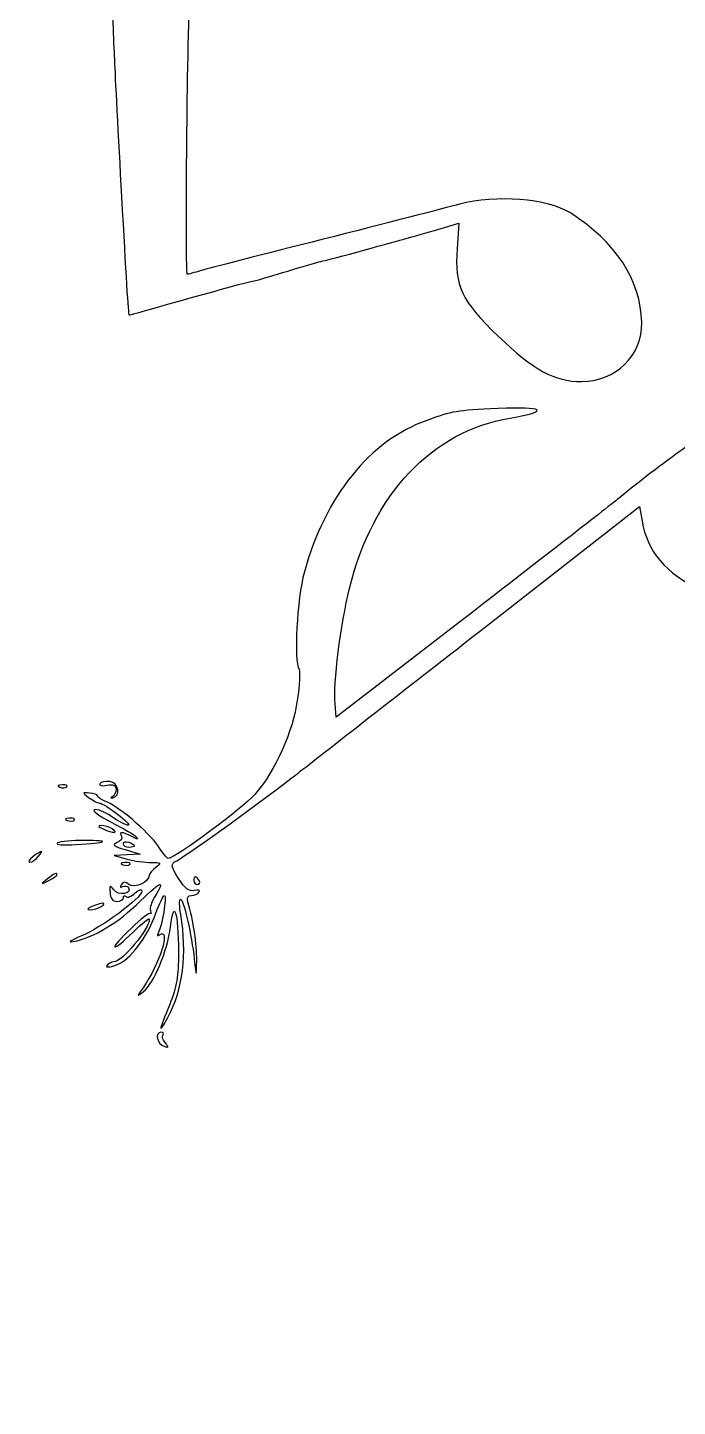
# Model space of a CAD drawing. Extents: x -605 to 778, y -197 to 423.
# Drawn here: x -604.2 to -542.3, y -13.3 to 118.3 of the extents above; entities that cross this region are included whole.
import ezdxf

# ---------------------------------------------------------------- set-up
doc = ezdxf.new("R2010")
doc.units = 0
doc.layers.add('Layer_1', color=7, linetype='CONTINUOUS')

msp = doc.modelspace()

# ---------------------------------------------------------------- linework, layer by layer
at = {"layer": 'Layer_1', "color": 7}
for points in [[(-565.421353, 98.95338), (-563.09302, 99.623657), (-563.269409, 97.189491)], [(-560.270798, 61.347268), (-545.877464, 72.60088), (-545.63052, 71.189768)], [(-562.634409, 61.876435), (-574.805242, 52.492546), (-574.911075, 53.762546)], [(-597.347742, 46.142546), (-597.347742, 46.142546)], [(-601.157742, 45.825046), (-601.157742, 45.825046)], [(-600.452186, 42.650046), (-600.452186, 42.650046)], [(-597.030242, 41.838657), (-597.030242, 41.838657)], [(-601.369409, 40.498102), (-601.369409, 40.498102)], [(-594.913575, 39.863102), (-593.502464, 39.439768), (-594.737186, 39.369213), (-595.971909, 39.298657), (-594.737186, 38.94588)], [(-594.031631, 40.21588), (-594.031631, 40.21588)], [(-603.697742, 39.192824), (-603.697742, 39.192824)], [(-595.16052, 38.416713), (-595.16052, 38.416713)], [(-602.357186, 37.04088), (-602.357186, 37.04088)], [(-588.387186, 36.899768), (-588.387186, 36.899768)], [(-598.088575, 34.430324), (-598.088575, 34.430324)], [(-591.844409, 21.836157), (-591.844409, 21.836157)]]:
    msp.add_lwpolyline(points, dxfattribs=at)
for points in [[(-596.606909, 119.661435), (-596.218853, 120.190602), (-596.148298, 119.978935), (-596.077742, 118.179768)], [(-588.986909, 94.755324), (-589.163298, 94.755324), (-589.092742, 109.536713), (-588.845798, 119.555602)], [(-596.077742, 118.179768), (-596.042464, 117.05088), (-595.971909, 115.639768), (-595.936631, 115.040046)], [(-595.936631, 115.040046), (-595.901353, 114.016991), (-595.583853, 107.84338), (-595.266353, 102.163657)], [(-595.266353, 102.163657), (-594.878298, 94.861157), (-594.631353, 90.874768), (-594.560798, 90.874768)], [(-563.057742, 101.458102), (-564.468853, 101.070046), (-570.324964, 99.553102), (-576.039964, 98.106713)], [(-552.474409, 100.611435), (-554.661631, 101.987268), (-559.565242, 102.375324), (-563.057742, 101.458102)], [(-545.665798, 90.169213), (-545.736353, 94.19088), (-548.17052, 97.895046), (-552.474409, 100.611435)], [(-568.278853, 98.141991), (-567.996631, 98.212546), (-566.691353, 98.565324), (-565.421353, 98.95338)], [(-576.039964, 98.106713), (-581.754964, 96.660324), (-587.011353, 95.319768), (-587.681631, 95.108102)], [(-572.159409, 97.04838), (-570.324964, 97.577546), (-568.561075, 98.071435), (-568.278853, 98.141991)], [(-576.251631, 95.990046), (-575.863575, 96.060602), (-573.993853, 96.554491), (-572.159409, 97.04838)], [(-563.269409, 97.189491), (-563.516353, 93.626435), (-562.881353, 92.250602), (-559.353575, 88.863935)], [(-587.681631, 95.108102), (-588.351909, 94.931713), (-588.951631, 94.755324), (-588.986909, 94.755324)], [(-582.213575, 94.226157), (-582.001909, 94.296713), (-580.767186, 94.649491), (-579.426631, 95.072824)], [(-579.426631, 95.072824), (-578.121353, 95.46088), (-576.674964, 95.884213), (-576.251631, 95.990046)], [(-586.446909, 93.132546), (-584.859409, 93.591157), (-583.236631, 94.014491), (-582.213575, 94.226157)], [(-594.560798, 90.874768), (-594.490242, 90.874768), (-593.149686, 91.262824), (-586.446909, 93.132546)], [(-551.416075, 84.524768), (-548.135242, 84.524768), (-545.595242, 87.029491), (-545.665798, 90.169213)], [(-559.353575, 88.863935), (-555.931631, 85.583102), (-553.991353, 84.524768), (-551.416075, 84.524768)], [(-528.838298, 86.994213), (-540.973853, 78.703935), (-543.619686, 76.834213), (-547.817742, 73.412268)], [(-559.353575, 81.949491), (-563.41052, 81.773102), (-563.72802, 81.702546), (-566.162186, 80.820602)], [(-558.224686, 81.032268), (-554.344131, 81.702546), (-554.943853, 82.161157), (-559.353575, 81.949491)], [(-566.162186, 80.820602), (-571.594964, 78.880324), (-575.828298, 73.588657), (-577.839131, 66.356713)], [(-573.535242, 64.769213), (-571.312742, 73.800324), (-565.668298, 79.797546), (-558.224686, 81.032268)], [(-547.817742, 73.412268), (-549.264131, 72.248102), (-555.931631, 67.062268), (-562.634409, 61.876435)], [(-545.63052, 71.189768), (-545.136631, 68.332268), (-543.443298, 66.286157), (-539.986075, 64.557546)], [(-577.839131, 66.356713), (-578.544686, 63.71088), (-578.862186, 57.890046), (-578.33302, 57.04338)], [(-574.911075, 53.762546), (-575.087464, 55.667546), (-574.381909, 61.382546), (-573.535242, 64.769213)], [(-578.438853, 47.165602), (-576.357464, 48.78838), (-568.208298, 55.173657), (-560.270798, 61.347268)], [(-578.33302, 57.04338), (-578.227186, 56.866991), (-578.297742, 55.561713), (-578.509409, 54.115324)], [(-578.509409, 54.115324), (-578.932742, 51.151991), (-580.590798, 47.377268), (-582.566353, 45.119491)], [(-600.487464, 45.860324), (-600.346353, 45.966157), (-600.55802, 46.071991), (-600.946075, 46.036713)], [(-597.347742, 46.142546), (-597.453575, 45.966157), (-597.136075, 45.895602), (-596.677464, 46.001435)], [(-596.395242, 46.354213), (-596.783298, 46.424768), (-597.241909, 46.318935), (-597.347742, 46.142546)], [(-596.677464, 46.001435), (-596.042464, 46.107268), (-595.79552, 46.001435), (-595.79552, 45.61338)], [(-596.077742, 44.801991), (-595.301631, 44.97838), (-595.548575, 46.24838), (-596.395242, 46.354213)], [(-590.009964, 38.804768), (-588.422464, 39.721991), (-581.896075, 44.484491), (-578.438853, 47.165602)], [(-600.946075, 46.036713), (-601.334131, 46.036713), (-601.439964, 45.93088), (-601.157742, 45.825046)], [(-601.157742, 45.825046), (-600.910798, 45.719213), (-600.593298, 45.754491), (-600.487464, 45.860324)], [(-598.300242, 45.260602), (-599.041075, 45.331157), (-599.041075, 45.29588), (-598.406075, 44.837268)], [(-598.406075, 44.837268), (-598.01802, 44.555046), (-597.559409, 44.308102), (-597.38302, 44.308102)], [(-597.559409, 44.97838), (-597.559409, 45.119491), (-597.912186, 45.225324), (-598.300242, 45.260602)], [(-596.853853, 44.484491), (-597.241909, 44.625602), (-597.559409, 44.837268), (-597.559409, 44.97838)], [(-596.148298, 44.907824), (-596.359964, 44.801991), (-596.324686, 44.766713), (-596.077742, 44.801991)], [(-595.79552, 45.61338), (-595.79552, 45.331157), (-595.971909, 44.97838), (-596.148298, 44.907824)], [(-582.566353, 45.119491), (-583.695242, 43.814213), (-590.186353, 39.016435), (-590.821353, 39.016435)], [(-597.876909, 43.673102), (-598.123853, 43.602546), (-597.38302, 43.07338), (-596.254131, 42.473657)], [(-596.183575, 43.002824), (-596.853853, 43.461435), (-597.629964, 43.743657), (-597.876909, 43.673102)], [(-597.38302, 44.308102), (-596.889131, 44.272824), (-594.172742, 42.191435), (-594.631353, 42.191435)], [(-591.809131, 40.251157), (-592.691075, 41.556435), (-595.724964, 44.131713), (-596.853853, 44.484491)], [(-600.24052, 42.861713), (-600.628575, 42.861713), (-600.734409, 42.75588), (-600.452186, 42.650046)], [(-600.452186, 42.650046), (-600.205242, 42.544213), (-599.887742, 42.579491), (-599.781909, 42.685324)], [(-599.781909, 42.685324), (-599.640798, 42.791157), (-599.852464, 42.896991), (-600.24052, 42.861713)], [(-597.206631, 42.156157), (-597.559409, 42.156157), (-597.488853, 42.050324), (-597.030242, 41.838657)], [(-596.148298, 41.838657), (-596.43052, 42.015046), (-596.924409, 42.156157), (-597.206631, 42.156157)], [(-596.254131, 42.473657), (-595.125242, 41.909213), (-594.031631, 41.274213), (-593.855242, 41.062546)], [(-594.631353, 42.191435), (-594.84302, 42.191435), (-595.548575, 42.544213), (-596.183575, 43.002824)], [(-597.030242, 41.838657), (-596.077742, 41.415324), (-595.513298, 41.415324), (-596.148298, 41.838657)], [(-595.266353, 41.133102), (-595.16052, 40.921435), (-595.336909, 40.674491), (-595.689686, 40.53338)], [(-594.278575, 41.097824), (-595.231075, 41.591713), (-595.548575, 41.591713), (-595.266353, 41.133102)], [(-593.855242, 41.062546), (-593.608298, 40.815602), (-593.784686, 40.815602), (-594.278575, 41.097824)], [(-603.203853, 39.192824), (-602.639409, 39.863102), (-602.815798, 39.863102), (-603.697742, 39.192824)], [(-601.369409, 40.498102), (-601.616353, 40.321713), (-600.804964, 40.251157), (-599.60552, 40.356991)], [(-598.794131, 40.745046), (-599.958298, 40.745046), (-601.122464, 40.639213), (-601.369409, 40.498102)], [(-599.60552, 40.356991), (-596.606909, 40.53338), (-596.218853, 40.709768), (-598.794131, 40.745046)], [(-595.689686, 40.53338), (-596.183575, 40.321713), (-596.042464, 40.180602), (-594.913575, 39.863102)], [(-595.089964, 40.427546), (-595.089964, 40.603935), (-594.84302, 40.674491), (-594.560798, 40.568657)], [(-594.560798, 40.074768), (-594.84302, 40.074768), (-595.089964, 40.21588), (-595.089964, 40.427546)], [(-594.560798, 40.568657), (-594.278575, 40.427546), (-594.031631, 40.286435), (-594.031631, 40.21588)], [(-594.031631, 40.21588), (-594.031631, 40.145324), (-594.278575, 40.074768), (-594.560798, 40.074768)], [(-590.821353, 39.016435), (-590.927186, 39.016435), (-591.385798, 39.58088), (-591.809131, 40.251157)], [(-603.697742, 39.192824), (-604.085798, 38.910602), (-604.226909, 38.663657), (-604.015242, 38.663657)], [(-604.015242, 38.663657), (-603.803575, 38.663657), (-603.450798, 38.910602), (-603.203853, 39.192824)], [(-594.948853, 38.62838), (-595.336909, 38.62838), (-595.442742, 38.522546), (-595.16052, 38.416713)], [(-595.16052, 38.416713), (-594.913575, 38.31088), (-594.596075, 38.346157), (-594.490242, 38.451991)], [(-594.490242, 38.451991), (-594.349131, 38.557824), (-594.560798, 38.663657), (-594.948853, 38.62838)], [(-594.737186, 38.94588), (-594.066909, 38.769491), (-593.008575, 38.62838), (-592.444131, 38.62838)], [(-591.98552, 38.169768), (-592.338298, 37.922824), (-592.62052, 37.570046), (-592.62052, 37.393657)], [(-592.444131, 38.62838), (-591.491631, 38.663657), (-591.456353, 38.593102), (-591.98552, 38.169768)], [(-589.833575, 37.111435), (-590.609686, 38.381435), (-590.609686, 38.451991), (-590.009964, 38.804768)], [(-602.357186, 37.04088), (-602.992186, 36.546991), (-602.992186, 36.511713), (-602.216075, 36.899768)], [(-601.439964, 37.428935), (-601.439964, 37.711157), (-601.616353, 37.640602), (-602.357186, 37.04088)], [(-602.216075, 36.899768), (-601.792742, 37.111435), (-601.439964, 37.35838), (-601.439964, 37.428935)], [(-592.62052, 37.393657), (-592.62052, 36.758657), (-594.066909, 36.123657), (-594.560798, 36.546991)], [(-593.467186, 34.959491), (-591.456353, 36.935046), (-591.03302, 37.04088), (-592.161909, 35.276991)], [(-588.351909, 35.947268), (-588.81052, 35.841435), (-589.233853, 36.158935), (-589.833575, 37.111435)], [(-588.246075, 37.252546), (-588.316631, 37.252546), (-588.387186, 37.111435), (-588.387186, 36.899768)], [(-588.387186, 36.899768), (-588.387186, 36.72338), (-588.210798, 36.546991), (-587.999131, 36.546991)], [(-587.85802, 36.899768), (-587.963853, 37.111435), (-588.140242, 37.252546), (-588.246075, 37.252546)], [(-587.999131, 36.546991), (-587.822742, 36.546991), (-587.752186, 36.72338), (-587.85802, 36.899768)], [(-593.326075, 35.911991), (-593.326075, 35.241713), (-597.206631, 32.384213), (-599.146909, 31.608102)], [(-596.007186, 36.017824), (-596.359964, 36.511713), (-596.43052, 36.476435), (-596.359964, 35.77088)], [(-596.359964, 35.77088), (-596.359964, 35.241713), (-596.11302, 34.924213), (-595.724964, 34.924213)], [(-594.596075, 36.229491), (-594.20802, 35.629768), (-595.583853, 35.418102), (-596.007186, 36.017824)], [(-595.301631, 36.511713), (-595.442742, 36.264768), (-595.407464, 36.194213), (-595.16052, 36.335324)], [(-594.560798, 36.546991), (-594.913575, 36.829213), (-595.089964, 36.829213), (-595.301631, 36.511713)], [(-595.16052, 36.335324), (-594.948853, 36.441157), (-594.701909, 36.40588), (-594.596075, 36.229491)], [(-594.84302, 35.382824), (-594.737186, 35.241713), (-594.313853, 35.382824), (-593.961075, 35.735602)], [(-593.961075, 35.735602), (-593.608298, 36.053102), (-593.326075, 36.123657), (-593.326075, 35.911991)], [(-588.598853, 35.488657), (-588.316631, 35.488657), (-587.999131, 35.629768), (-587.893298, 35.806157)], [(-587.893298, 35.806157), (-587.752186, 35.982546), (-587.963853, 36.053102), (-588.351909, 35.947268)], [(-599.887742, 31.078935), (-597.876909, 31.502268), (-595.619131, 32.842824), (-593.467186, 34.959491)], [(-598.088575, 34.430324), (-598.547186, 34.218657), (-598.617742, 34.112824), (-598.264964, 34.112824)], [(-598.264964, 34.112824), (-597.982742, 34.112824), (-597.488853, 34.253935), (-597.206631, 34.430324)], [(-597.206631, 34.430324), (-596.571631, 34.853657), (-597.136075, 34.853657), (-598.088575, 34.430324)], [(-595.724964, 34.924213), (-595.372186, 34.924213), (-595.089964, 35.100602), (-595.089964, 35.276991)], [(-595.089964, 35.276991), (-595.089964, 35.45338), (-594.984131, 35.488657), (-594.84302, 35.382824)], [(-592.161909, 35.276991), (-592.408853, 34.853657), (-592.585242, 34.324491), (-592.514686, 34.042268)], [(-591.98552, 33.795324), (-591.66802, 34.712546), (-591.279964, 35.488657), (-591.174131, 35.488657)], [(-591.174131, 35.488657), (-590.927186, 35.488657), (-591.421075, 32.454768), (-591.773853, 31.890324)], [(-590.609686, 32.490046), (-590.292186, 35.276991), (-589.868853, 33.971713), (-589.833575, 30.020602)], [(-589.621909, 33.654213), (-589.76302, 34.465602), (-589.76302, 35.13588), (-589.657186, 35.13588)], [(-589.657186, 35.13588), (-589.374964, 35.13588), (-588.704686, 32.348935), (-588.387186, 29.844213)], [(-588.951631, 34.888935), (-589.057464, 35.276991), (-588.951631, 35.488657), (-588.598853, 35.488657)], [(-588.104964, 29.315046), (-588.069686, 30.867268), (-588.387186, 32.983935), (-588.951631, 34.888935)], [(-592.62052, 33.23088), (-592.62052, 32.27838), (-595.231075, 29.138657), (-596.007186, 29.138657)], [(-595.760242, 28.856435), (-594.454964, 29.315046), (-592.832186, 31.431713), (-591.98552, 33.795324)], [(-592.514686, 33.760046), (-592.585242, 33.901157), (-593.431909, 33.266157), (-594.349131, 32.348935)], [(-594.20802, 31.96088), (-593.326075, 32.807546), (-592.62052, 33.407268), (-592.62052, 33.23088)], [(-592.514686, 34.042268), (-592.444131, 33.760046), (-592.444131, 33.654213), (-592.514686, 33.760046)], [(-590.856631, 23.846991), (-589.44552, 26.386991), (-588.986909, 30.020602), (-589.621909, 33.654213)], [(-599.146909, 31.608102), (-600.099409, 31.184768), (-600.452186, 30.973102), (-599.887742, 31.078935)], [(-594.349131, 32.348935), (-595.301631, 31.466991), (-596.007186, 30.655602), (-595.901353, 30.585046)], [(-595.901353, 30.585046), (-595.830798, 30.479213), (-595.054686, 31.114213), (-594.20802, 31.96088)], [(-591.632742, 31.749213), (-590.539131, 32.419491), (-591.632742, 28.926991), (-593.220242, 26.669213)], [(-593.184964, 26.316435), (-592.161909, 27.127824), (-590.891909, 30.161713), (-590.609686, 32.490046)], [(-591.773853, 31.890324), (-591.914964, 31.64338), (-591.844409, 31.608102), (-591.632742, 31.749213)], [(-596.007186, 29.138657), (-596.254131, 29.138657), (-596.536353, 28.997546), (-596.677464, 28.78588)], [(-589.833575, 30.020602), (-589.833575, 27.798102), (-590.009964, 26.775046), (-590.680242, 25.081713)], [(-588.387186, 29.844213), (-588.140242, 27.586435), (-588.140242, 27.586435), (-588.104964, 29.315046)], [(-596.677464, 28.78588), (-596.783298, 28.609491), (-596.43052, 28.609491), (-595.760242, 28.856435)], [(-593.220242, 26.669213), (-593.819964, 25.822546), (-593.819964, 25.787268), (-593.184964, 26.316435)], [(-590.680242, 25.081713), (-591.738575, 22.541713), (-591.773853, 22.153657), (-590.856631, 23.846991)], [(-591.526909, 22.43588), (-591.773853, 22.43588), (-591.914964, 22.153657), (-591.844409, 21.836157)], [(-591.315242, 22.188935), (-591.209409, 22.330046), (-591.279964, 22.43588), (-591.526909, 22.43588)], [(-591.844409, 21.836157), (-591.773853, 21.518657), (-591.491631, 21.16588), (-591.209409, 21.095324)], [(-591.103575, 21.448102), (-591.35052, 21.730324), (-591.456353, 22.083102), (-591.315242, 22.188935)], [(-591.209409, 21.095324), (-590.786075, 20.954213), (-590.750798, 20.989491), (-591.103575, 21.448102)], [(-528.203298, -9.349398), (-533.424409, -20.356065), (-545.207186, -47.978565), (-547.112186, -53.76412)]]:
    msp.add_open_spline(points, degree=3, dxfattribs=at)

doc.saveas('drawing.dxf')
